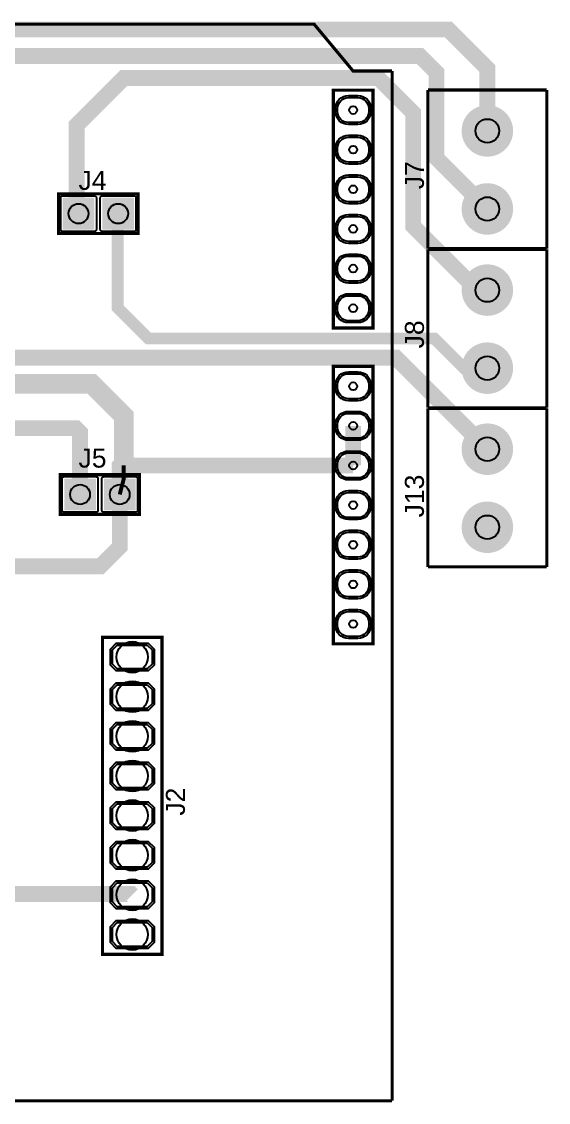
# Model space of a CAD drawing. Header units: centimetres. Extents: x -5.36 to 2.5, y 1.68 to 8.61.
# Drawn here: x -0.87 to 2.5, y 1.68 to 8.61 of the extents above; entities that cross this region are included whole.
import ezdxf

# ---------------------------------------------------------------- set-up
doc = ezdxf.new("R2010")
doc.units = ezdxf.units.CM
doc.layers.get('0').update_dxf_attribs({"linetype": 'CONTINUOUS'})

# ---------------------------------------------------------------- blocks, each defined once
blk = doc.blocks.new('EPAD')
at = {"const_width": 0.5}
blk.add_lwpolyline([(-0.25, 0, 1), (0.25, 0, 1)], format="xyb", close=True, dxfattribs=at)
blk = doc.blocks.new('RPAD')
blk.add_trace([(-0.5, -0.5), (-0.5, 0.5), (0.5, -0.5), (0.5, 0.5)])

msp = doc.modelspace()

# ---------------------------------------------------------------- linework, layer by layer
for points, const_width in [([(1.5, 8.294), (1.25, 8.294), (1, 8.594), (-2.3, 8.594)], 0.02032), ([(1.5, 8.294), (1.25, 8.294), (1, 8.594), (-2.3, 8.594)], 0.02032), ([(2.11, 7.91038), (2.11, 8.31), (1.86, 8.56), (-1.230449, 8.56), (-1.77738, 8.013069), (-1.77738, 7.38738), (-1.77, 7.38)], 0.1016), ([(2.11, 7.41), (1.784243, 7.735757), (1.784243, 8.284878), (1.679121, 8.39), (-1.053659, 8.39), (-1.53369, 7.909969), (-1.53369, 7.39769), (-1.516, 7.38)], 0.1016), ([(2.11, 6.89), (2.045025, 6.89), (1.63428, 7.300745), (1.63428, 8.02572), (1.41, 8.25), (-0.2189, 8.25), (-0.521439, 7.947461), (-0.521439, 7.391439), (-0.51, 7.38)], 0.1016), ([(1.5, 1.694), (1.5, 8.294)], 0.02032), ([(1.5, 1.694), (1.5, 8.294)], 0.02032), ([(1.123, 6.647), (1.377, 6.647), (1.377, 8.171), (1.123, 8.171), (1.123, 6.647)], 0.02032), ([(1.123, 6.647), (1.377, 6.647), (1.377, 8.171), (1.123, 8.171), (1.123, 6.647)], 0.02032), ([(1.729, 8.172), (2.491, 8.172)], 0.02032), ([(1.729, 7.156), (1.729, 8.172)], 0.02032), ([(1.729, 8.172), (2.491, 8.172)], 0.02032), ([(1.729, 7.156), (1.729, 8.172)], 0.02032), ([(2.491, 7.156), (2.491, 8.172)], 0.02032), ([(2.491, 7.156), (2.491, 8.172)], 0.02032), ([(-0.637, 7.253), (-0.129, 7.253), (-0.129, 7.507), (-0.637, 7.507), (-0.637, 7.253)], 0.02032), ([(-0.637, 7.253), (-0.129, 7.253), (-0.129, 7.507), (-0.637, 7.507), (-0.637, 7.253)], 0.02032), ([(2.11, 5.87038), (1.52384, 6.45654), (-1.416539, 6.45654), (-2.334771, 7.374772), (-2.441572, 7.374772), (-2.48, 7.4132)], 0.1016), ([(2.11, 6.38962), (1.960379, 6.38962), (1.769999, 6.58), (-0.063128, 6.58), (-0.259003, 6.775875), (-0.259003, 7.376997), (-0.256, 7.38)], 0.0762), ([(2.491, 7.156), (1.729, 7.156)], 0.02032), ([(2.491, 7.156), (1.729, 7.156)], 0.02032), ([(1.729, 7.15162), (2.491, 7.15162)], 0.02032), ([(1.729, 6.13562), (1.729, 7.15162)], 0.02032), ([(1.729, 7.15162), (2.491, 7.15162)], 0.02032), ([(1.729, 6.13562), (1.729, 7.15162)], 0.02032), ([(2.491, 6.13562), (2.491, 7.15162)], 0.02032), ([(2.491, 6.13562), (2.491, 7.15162)], 0.02032), ([(-2.48, 7.0068), (-1.762666, 6.289466), (-0.692634, 6.289466), (-0.42606, 6.289466), (-0.219842, 6.083248), (-0.219842, 5.766)], 0.127), ([(1.123, 4.623), (1.377, 4.623), (1.377, 6.401), (1.123, 6.401), (1.123, 4.623)], 0.02032), ([(1.123, 4.623), (1.377, 4.623), (1.377, 6.401), (1.123, 6.401), (1.123, 4.623)], 0.02032), ([(2.491, 6.13562), (1.729, 6.13562)], 0.02032), ([(2.491, 6.13562), (1.729, 6.13562)], 0.02032), ([(1.729, 6.132), (2.491, 6.132)], 0.02032), ([(1.729, 5.116), (1.729, 6.132)], 0.02032), ([(1.729, 6.132), (2.491, 6.132)], 0.02032), ([(1.729, 5.116), (1.729, 6.132)], 0.02032), ([(2.491, 5.116), (2.491, 6.132)], 0.02032), ([(2.491, 5.116), (2.491, 6.132)], 0.02032), ([(-0.5, 5.58), (-0.5, 5.97811), (-0.526602, 6.004712), (-1.37, 6.004712)], 0.1016), ([(1.25, 6.02), (1.25, 5.766)], 0.1016), ([(-1.004096, 5.12), (-0.369263, 5.12), (-0.245737, 5.243526), (-0.245737, 5.579737), (-0.246, 5.58), (-0.246, 5.765737), (-0.245737, 5.766)], 0.1016), ([(-0.036016, 5.766), (-0.219842, 5.766), (-0.245737, 5.766)], 0.1016), ([(-0.219842, 5.766), (-0.219842, 5.6816), (-0.246, 5.58)], 0.0254), ([(0.13, 5.766), (-0.036016, 5.766)], 0.1016), ([(1.25, 5.766), (0.13, 5.766)], 0.1016), ([(-0.627, 5.453), (-0.119, 5.453), (-0.119, 5.707), (-0.627, 5.707), (-0.627, 5.453)], 0.02032), ([(-0.627, 5.453), (-0.119, 5.453), (-0.119, 5.707), (-0.627, 5.707), (-0.627, 5.453)], 0.02032), ([(2.491, 5.116), (1.729, 5.116)], 0.02032), ([(2.491, 5.116), (1.729, 5.116)], 0.02032), ([(-0.3565, 2.633), (0.0245, 2.633), (0.0245, 4.665), (-0.3565, 4.665), (-0.3565, 2.633)], 0.02032), ([(-0.3565, 2.633), (0.0245, 2.633), (0.0245, 4.665), (-0.3565, 4.665), (-0.3565, 2.633)], 0.02032), ([(-1.004096, 3.02), (-0.172, 3.02), (-0.166, 3.014)], 0.1016), ([(1.5, 1.694), (-3.86, 1.694)], 0.02032), ([(1.5, 1.694), (-3.86, 1.694)], 0.02032)]:
    msp.add_lwpolyline(points, dxfattribs=dict(const_width=const_width))
for points in [[(1.1373, 8.034), (1.1373, 8.054), (1.138946, 8.070909), (1.14368, 8.086547), (1.151201, 8.100609), (1.161206, 8.112794), (1.173391, 8.122799), (1.187453, 8.13032), (1.203091, 8.135054), (1.22, 8.1367), (1.28, 8.1367), (1.296909, 8.135054), (1.312547, 8.13032), (1.326609, 8.122799), (1.338794, 8.112794), (1.348799, 8.100609), (1.35632, 8.086547), (1.361054, 8.070909), (1.3627, 8.054), (1.3627, 8.034), (1.361054, 8.017091), (1.35632, 8.001453), (1.348799, 7.987391), (1.338794, 7.975206), (1.326609, 7.965201), (1.312547, 7.95768), (1.296909, 7.952946), (1.28, 7.9513), (1.22, 7.9513), (1.203091, 7.952946), (1.187453, 7.95768), (1.173391, 7.965201), (1.161206, 7.975206), (1.151201, 7.987391), (1.14368, 8.001453), (1.138946, 8.017091), (1.1373, 8.034)], [(1.15, 8.034), (1.15, 8.054), (1.151393, 8.068313), (1.1554, 8.081549), (1.161766, 8.093452), (1.170234, 8.103766), (1.180548, 8.112234), (1.192451, 8.1186), (1.205687, 8.122607), (1.22, 8.124), (1.28, 8.124), (1.294313, 8.122607), (1.307549, 8.1186), (1.319452, 8.112234), (1.329766, 8.103766), (1.338234, 8.093452), (1.3446, 8.081549), (1.348607, 8.068313), (1.35, 8.054), (1.35, 8.034), (1.348607, 8.019687), (1.3446, 8.006451), (1.338234, 7.994548), (1.329766, 7.984234), (1.319452, 7.975766), (1.307549, 7.9694), (1.294313, 7.965393), (1.28, 7.964), (1.22, 7.964), (1.205687, 7.965393), (1.192451, 7.9694), (1.180548, 7.975766), (1.170234, 7.984234), (1.161766, 7.994548), (1.1554, 8.006451), (1.151393, 8.019687), (1.15, 8.034)], [(1.1373, 7.78), (1.1373, 7.8), (1.138946, 7.816909), (1.14368, 7.832547), (1.151201, 7.846609), (1.161206, 7.858794), (1.173391, 7.868799), (1.187453, 7.87632), (1.203091, 7.881054), (1.22, 7.8827), (1.28, 7.8827), (1.296909, 7.881054), (1.312547, 7.87632), (1.326609, 7.868799), (1.338794, 7.858794), (1.348799, 7.846609), (1.35632, 7.832547), (1.361054, 7.816909), (1.3627, 7.8), (1.3627, 7.78), (1.361054, 7.763091), (1.35632, 7.747453), (1.348799, 7.733391), (1.338794, 7.721206), (1.326609, 7.711201), (1.312547, 7.70368), (1.296909, 7.698946), (1.28, 7.6973), (1.22, 7.6973), (1.203091, 7.698946), (1.187453, 7.70368), (1.173391, 7.711201), (1.161206, 7.721206), (1.151201, 7.733391), (1.14368, 7.747453), (1.138946, 7.763091), (1.1373, 7.78)], [(1.15, 7.78), (1.15, 7.8), (1.151393, 7.814313), (1.1554, 7.827549), (1.161766, 7.839452), (1.170234, 7.849766), (1.180548, 7.858234), (1.192451, 7.8646), (1.205687, 7.868607), (1.22, 7.87), (1.28, 7.87), (1.294313, 7.868607), (1.307549, 7.8646), (1.319452, 7.858234), (1.329766, 7.849766), (1.338234, 7.839452), (1.3446, 7.827549), (1.348607, 7.814313), (1.35, 7.8), (1.35, 7.78), (1.348607, 7.765687), (1.3446, 7.752451), (1.338234, 7.740548), (1.329766, 7.730234), (1.319452, 7.721766), (1.307549, 7.7154), (1.294313, 7.711393), (1.28, 7.71), (1.22, 7.71), (1.205687, 7.711393), (1.192451, 7.7154), (1.180548, 7.721766), (1.170234, 7.730234), (1.161766, 7.740548), (1.1554, 7.752451), (1.151393, 7.765687), (1.15, 7.78)], [(1.1373, 7.526), (1.1373, 7.546), (1.138946, 7.562909), (1.14368, 7.578547), (1.151201, 7.592609), (1.161206, 7.604794), (1.173391, 7.614799), (1.187453, 7.62232), (1.203091, 7.627054), (1.22, 7.6287), (1.28, 7.6287), (1.296909, 7.627054), (1.312547, 7.62232), (1.326609, 7.614799), (1.338794, 7.604794), (1.348799, 7.592609), (1.35632, 7.578547), (1.361054, 7.562909), (1.3627, 7.546), (1.3627, 7.526), (1.361054, 7.509091), (1.35632, 7.493453), (1.348799, 7.479391), (1.338794, 7.467206), (1.326609, 7.457201), (1.312547, 7.44968), (1.296909, 7.444946), (1.28, 7.4433), (1.22, 7.4433), (1.203091, 7.444946), (1.187453, 7.44968), (1.173391, 7.457201), (1.161206, 7.467206), (1.151201, 7.479391), (1.14368, 7.493453), (1.138946, 7.509091), (1.1373, 7.526)], [(1.15, 7.526), (1.15, 7.546), (1.151393, 7.560313), (1.1554, 7.573549), (1.161766, 7.585452), (1.170234, 7.595766), (1.180548, 7.604234), (1.192451, 7.6106), (1.205687, 7.614607), (1.22, 7.616), (1.28, 7.616), (1.294313, 7.614607), (1.307549, 7.6106), (1.319452, 7.604234), (1.329766, 7.595766), (1.338234, 7.585452), (1.3446, 7.573549), (1.348607, 7.560313), (1.35, 7.546), (1.35, 7.526), (1.348607, 7.511687), (1.3446, 7.498451), (1.338234, 7.486548), (1.329766, 7.476234), (1.319452, 7.467766), (1.307549, 7.4614), (1.294313, 7.457393), (1.28, 7.456), (1.22, 7.456), (1.205687, 7.457393), (1.192451, 7.4614), (1.180548, 7.467766), (1.170234, 7.476234), (1.161766, 7.486548), (1.1554, 7.498451), (1.151393, 7.511687), (1.15, 7.526)], [(-0.6116, 7.4943), (-0.4084, 7.4943), (-0.405803, 7.494047), (-0.403402, 7.49332), (-0.401242, 7.492165), (-0.399371, 7.490629), (-0.397835, 7.488757), (-0.39668, 7.486598), (-0.395953, 7.484197), (-0.3957, 7.4816), (-0.3957, 7.2784), (-0.395953, 7.275803), (-0.39668, 7.273402), (-0.397835, 7.271243), (-0.399371, 7.269371), (-0.401242, 7.267835), (-0.403402, 7.26668), (-0.405803, 7.265953), (-0.4084, 7.2657), (-0.6116, 7.2657), (-0.614197, 7.265953), (-0.616598, 7.26668), (-0.618758, 7.267835), (-0.620629, 7.269371), (-0.622165, 7.271243), (-0.62332, 7.273402), (-0.624047, 7.275803), (-0.6243, 7.2784), (-0.6243, 7.4816), (-0.624047, 7.484197), (-0.62332, 7.486598), (-0.622165, 7.488757), (-0.620629, 7.490629), (-0.618758, 7.492165), (-0.616598, 7.49332), (-0.614197, 7.494047), (-0.6116, 7.4943)], [(-0.3576, 7.4943), (-0.1544, 7.4943), (-0.151803, 7.494047), (-0.149402, 7.49332), (-0.147242, 7.492165), (-0.145371, 7.490629), (-0.143835, 7.488757), (-0.14268, 7.486598), (-0.141953, 7.484197), (-0.1417, 7.4816), (-0.1417, 7.2784), (-0.141953, 7.275803), (-0.14268, 7.273402), (-0.143835, 7.271243), (-0.145371, 7.269371), (-0.147242, 7.267835), (-0.149402, 7.26668), (-0.151803, 7.265953), (-0.1544, 7.2657), (-0.3576, 7.2657), (-0.360197, 7.265953), (-0.362598, 7.26668), (-0.364758, 7.267835), (-0.366629, 7.269371), (-0.368165, 7.271243), (-0.36932, 7.273402), (-0.370047, 7.275803), (-0.3703, 7.2784), (-0.3703, 7.4816), (-0.370047, 7.484197), (-0.36932, 7.486598), (-0.368165, 7.488757), (-0.366629, 7.490629), (-0.364758, 7.492165), (-0.362598, 7.49332), (-0.360197, 7.494047), (-0.3576, 7.4943)], [(1.1373, 7.272), (1.1373, 7.292), (1.138946, 7.308909), (1.14368, 7.324547), (1.151201, 7.338609), (1.161206, 7.350794), (1.173391, 7.360799), (1.187453, 7.36832), (1.203091, 7.373054), (1.22, 7.3747), (1.28, 7.3747), (1.296909, 7.373054), (1.312547, 7.36832), (1.326609, 7.360799), (1.338794, 7.350794), (1.348799, 7.338609), (1.35632, 7.324547), (1.361054, 7.308909), (1.3627, 7.292), (1.3627, 7.272), (1.361054, 7.255091), (1.35632, 7.239453), (1.348799, 7.225391), (1.338794, 7.213206), (1.326609, 7.203201), (1.312547, 7.19568), (1.296909, 7.190946), (1.28, 7.1893), (1.22, 7.1893), (1.203091, 7.190946), (1.187453, 7.19568), (1.173391, 7.203201), (1.161206, 7.213206), (1.151201, 7.225391), (1.14368, 7.239453), (1.138946, 7.255091), (1.1373, 7.272)], [(1.15, 7.272), (1.15, 7.292), (1.151393, 7.306313), (1.1554, 7.319549), (1.161766, 7.331452), (1.170234, 7.341766), (1.180548, 7.350234), (1.192451, 7.3566), (1.205687, 7.360607), (1.22, 7.362), (1.28, 7.362), (1.294313, 7.360607), (1.307549, 7.3566), (1.319452, 7.350234), (1.329766, 7.341766), (1.338234, 7.331452), (1.3446, 7.319549), (1.348607, 7.306313), (1.35, 7.292), (1.35, 7.272), (1.348607, 7.257687), (1.3446, 7.244451), (1.338234, 7.232548), (1.329766, 7.222234), (1.319452, 7.213766), (1.307549, 7.2074), (1.294313, 7.203393), (1.28, 7.202), (1.22, 7.202), (1.205687, 7.203393), (1.192451, 7.2074), (1.180548, 7.213766), (1.170234, 7.222234), (1.161766, 7.232548), (1.1554, 7.244451), (1.151393, 7.257687), (1.15, 7.272)], [(1.1373, 7.018), (1.1373, 7.038), (1.138946, 7.054909), (1.14368, 7.070547), (1.151201, 7.084609), (1.161206, 7.096794), (1.173391, 7.106799), (1.187453, 7.11432), (1.203091, 7.119054), (1.22, 7.1207), (1.28, 7.1207), (1.296909, 7.119054), (1.312547, 7.11432), (1.326609, 7.106799), (1.338794, 7.096794), (1.348799, 7.084609), (1.35632, 7.070547), (1.361054, 7.054909), (1.3627, 7.038), (1.3627, 7.018), (1.361054, 7.001091), (1.35632, 6.985453), (1.348799, 6.971391), (1.338794, 6.959206), (1.326609, 6.949201), (1.312547, 6.94168), (1.296909, 6.936946), (1.28, 6.9353), (1.22, 6.9353), (1.203091, 6.936946), (1.187453, 6.94168), (1.173391, 6.949201), (1.161206, 6.959206), (1.151201, 6.971391), (1.14368, 6.985453), (1.138946, 7.001091), (1.1373, 7.018)], [(1.15, 7.018), (1.15, 7.038), (1.151393, 7.052313), (1.1554, 7.065549), (1.161766, 7.077452), (1.170234, 7.087766), (1.180548, 7.096234), (1.192451, 7.1026), (1.205687, 7.106607), (1.22, 7.108), (1.28, 7.108), (1.294313, 7.106607), (1.307549, 7.1026), (1.319452, 7.096234), (1.329766, 7.087766), (1.338234, 7.077452), (1.3446, 7.065549), (1.348607, 7.052313), (1.35, 7.038), (1.35, 7.018), (1.348607, 7.003687), (1.3446, 6.990451), (1.338234, 6.978548), (1.329766, 6.968234), (1.319452, 6.959766), (1.307549, 6.9534), (1.294313, 6.949393), (1.28, 6.948), (1.22, 6.948), (1.205687, 6.949393), (1.192451, 6.9534), (1.180548, 6.959766), (1.170234, 6.968234), (1.161766, 6.978548), (1.1554, 6.990451), (1.151393, 7.003687), (1.15, 7.018)], [(1.1373, 6.764), (1.1373, 6.784), (1.138946, 6.800909), (1.14368, 6.816547), (1.151201, 6.830609), (1.161206, 6.842794), (1.173391, 6.852799), (1.187453, 6.86032), (1.203091, 6.865054), (1.22, 6.8667), (1.28, 6.8667), (1.296909, 6.865054), (1.312547, 6.86032), (1.326609, 6.852799), (1.338794, 6.842794), (1.348799, 6.830609), (1.35632, 6.816547), (1.361054, 6.800909), (1.3627, 6.784), (1.3627, 6.764), (1.361054, 6.747091), (1.35632, 6.731453), (1.348799, 6.717391), (1.338794, 6.705206), (1.326609, 6.695201), (1.312547, 6.68768), (1.296909, 6.682946), (1.28, 6.6813), (1.22, 6.6813), (1.203091, 6.682946), (1.187453, 6.68768), (1.173391, 6.695201), (1.161206, 6.705206), (1.151201, 6.717391), (1.14368, 6.731453), (1.138946, 6.747091), (1.1373, 6.764)], [(1.15, 6.764), (1.15, 6.784), (1.151393, 6.798313), (1.1554, 6.811549), (1.161766, 6.823452), (1.170234, 6.833766), (1.180548, 6.842234), (1.192451, 6.8486), (1.205687, 6.852607), (1.22, 6.854), (1.28, 6.854), (1.294313, 6.852607), (1.307549, 6.8486), (1.319452, 6.842234), (1.329766, 6.833766), (1.338234, 6.823452), (1.3446, 6.811549), (1.348607, 6.798313), (1.35, 6.784), (1.35, 6.764), (1.348607, 6.749687), (1.3446, 6.736451), (1.338234, 6.724548), (1.329766, 6.714234), (1.319452, 6.705766), (1.307549, 6.6994), (1.294313, 6.695393), (1.28, 6.694), (1.22, 6.694), (1.205687, 6.695393), (1.192451, 6.6994), (1.180548, 6.705766), (1.170234, 6.714234), (1.161766, 6.724548), (1.1554, 6.736451), (1.151393, 6.749687), (1.15, 6.764)], [(1.1373, 6.264), (1.1373, 6.284), (1.138946, 6.300909), (1.14368, 6.316547), (1.151201, 6.330609), (1.161206, 6.342794), (1.173391, 6.352799), (1.187453, 6.36032), (1.203091, 6.365054), (1.22, 6.3667), (1.28, 6.3667), (1.296909, 6.365054), (1.312547, 6.36032), (1.326609, 6.352799), (1.338794, 6.342794), (1.348799, 6.330609), (1.35632, 6.316547), (1.361054, 6.300909), (1.3627, 6.284), (1.3627, 6.264), (1.361054, 6.247091), (1.35632, 6.231453), (1.348799, 6.217391), (1.338794, 6.205206), (1.326609, 6.195201), (1.312547, 6.18768), (1.296909, 6.182946), (1.28, 6.1813), (1.22, 6.1813), (1.203091, 6.182946), (1.187453, 6.18768), (1.173391, 6.195201), (1.161206, 6.205206), (1.151201, 6.217391), (1.14368, 6.231453), (1.138946, 6.247091), (1.1373, 6.264)], [(1.15, 6.264), (1.15, 6.284), (1.151393, 6.298313), (1.1554, 6.311549), (1.161766, 6.323452), (1.170234, 6.333766), (1.180548, 6.342234), (1.192451, 6.3486), (1.205687, 6.352607), (1.22, 6.354), (1.28, 6.354), (1.294313, 6.352607), (1.307549, 6.3486), (1.319452, 6.342234), (1.329766, 6.333766), (1.338234, 6.323452), (1.3446, 6.311549), (1.348607, 6.298313), (1.35, 6.284), (1.35, 6.264), (1.348607, 6.249687), (1.3446, 6.236451), (1.338234, 6.224548), (1.329766, 6.214234), (1.319452, 6.205766), (1.307549, 6.1994), (1.294313, 6.195393), (1.28, 6.194), (1.22, 6.194), (1.205687, 6.195393), (1.192451, 6.1994), (1.180548, 6.205766), (1.170234, 6.214234), (1.161766, 6.224548), (1.1554, 6.236451), (1.151393, 6.249687), (1.15, 6.264)], [(1.1373, 6.01), (1.1373, 6.03), (1.138946, 6.046909), (1.14368, 6.062547), (1.151201, 6.076609), (1.161206, 6.088794), (1.173391, 6.098799), (1.187453, 6.10632), (1.203091, 6.111054), (1.22, 6.1127), (1.28, 6.1127), (1.296909, 6.111054), (1.312547, 6.10632), (1.326609, 6.098799), (1.338794, 6.088794), (1.348799, 6.076609), (1.35632, 6.062547), (1.361054, 6.046909), (1.3627, 6.03), (1.3627, 6.01), (1.361054, 5.993091), (1.35632, 5.977453), (1.348799, 5.963391), (1.338794, 5.951206), (1.326609, 5.941201), (1.312547, 5.93368), (1.296909, 5.928946), (1.28, 5.9273), (1.22, 5.9273), (1.203091, 5.928946), (1.187453, 5.93368), (1.173391, 5.941201), (1.161206, 5.951206), (1.151201, 5.963391), (1.14368, 5.977453), (1.138946, 5.993091), (1.1373, 6.01)], [(1.15, 6.01), (1.15, 6.03), (1.151393, 6.044313), (1.1554, 6.057549), (1.161766, 6.069452), (1.170234, 6.079766), (1.180548, 6.088234), (1.192451, 6.0946), (1.205687, 6.098607), (1.22, 6.1), (1.28, 6.1), (1.294313, 6.098607), (1.307549, 6.0946), (1.319452, 6.088234), (1.329766, 6.079766), (1.338234, 6.069452), (1.3446, 6.057549), (1.348607, 6.044313), (1.35, 6.03), (1.35, 6.01), (1.348607, 5.995687), (1.3446, 5.982451), (1.338234, 5.970548), (1.329766, 5.960234), (1.319452, 5.951766), (1.307549, 5.9454), (1.294313, 5.941393), (1.28, 5.94), (1.22, 5.94), (1.205687, 5.941393), (1.192451, 5.9454), (1.180548, 5.951766), (1.170234, 5.960234), (1.161766, 5.970548), (1.1554, 5.982451), (1.151393, 5.995687), (1.15, 6.01)], [(1.1373, 5.756), (1.1373, 5.776), (1.138946, 5.792909), (1.14368, 5.808547), (1.151201, 5.822609), (1.161206, 5.834794), (1.173391, 5.844799), (1.187453, 5.85232), (1.203091, 5.857054), (1.22, 5.8587), (1.28, 5.8587), (1.296909, 5.857054), (1.312547, 5.85232), (1.326609, 5.844799), (1.338794, 5.834794), (1.348799, 5.822609), (1.35632, 5.808547), (1.361054, 5.792909), (1.3627, 5.776), (1.3627, 5.756), (1.361054, 5.739091), (1.35632, 5.723453), (1.348799, 5.709391), (1.338794, 5.697206), (1.326609, 5.687201), (1.312547, 5.67968), (1.296909, 5.674946), (1.28, 5.6733), (1.22, 5.6733), (1.203091, 5.674946), (1.187453, 5.67968), (1.173391, 5.687201), (1.161206, 5.697206), (1.151201, 5.709391), (1.14368, 5.723453), (1.138946, 5.739091), (1.1373, 5.756)], [(1.15, 5.756), (1.15, 5.776), (1.151393, 5.790313), (1.1554, 5.803549), (1.161766, 5.815452), (1.170234, 5.825766), (1.180548, 5.834234), (1.192451, 5.8406), (1.205687, 5.844607), (1.22, 5.846), (1.28, 5.846), (1.294313, 5.844607), (1.307549, 5.8406), (1.319452, 5.834234), (1.329766, 5.825766), (1.338234, 5.815452), (1.3446, 5.803549), (1.348607, 5.790313), (1.35, 5.776), (1.35, 5.756), (1.348607, 5.741687), (1.3446, 5.728451), (1.338234, 5.716548), (1.329766, 5.706234), (1.319452, 5.697766), (1.307549, 5.6914), (1.294313, 5.687393), (1.28, 5.686), (1.22, 5.686), (1.205687, 5.687393), (1.192451, 5.6914), (1.180548, 5.697766), (1.170234, 5.706234), (1.161766, 5.716548), (1.1554, 5.728451), (1.151393, 5.741687), (1.15, 5.756)], [(-0.6016, 5.6943), (-0.3984, 5.6943), (-0.395803, 5.694047), (-0.393402, 5.69332), (-0.391242, 5.692165), (-0.389371, 5.690629), (-0.387835, 5.688757), (-0.38668, 5.686598), (-0.385953, 5.684197), (-0.3857, 5.6816), (-0.3857, 5.4784), (-0.385953, 5.475803), (-0.38668, 5.473402), (-0.387835, 5.471243), (-0.389371, 5.469371), (-0.391242, 5.467835), (-0.393402, 5.46668), (-0.395803, 5.465953), (-0.3984, 5.4657), (-0.6016, 5.4657), (-0.604197, 5.465953), (-0.606598, 5.46668), (-0.608758, 5.467835), (-0.610629, 5.469371), (-0.612165, 5.471243), (-0.61332, 5.473402), (-0.614047, 5.475803), (-0.6143, 5.4784), (-0.6143, 5.6816), (-0.614047, 5.684197), (-0.61332, 5.686598), (-0.612165, 5.688757), (-0.610629, 5.690629), (-0.608758, 5.692165), (-0.606598, 5.69332), (-0.604197, 5.694047), (-0.6016, 5.6943)], [(-0.3476, 5.6943), (-0.1444, 5.6943), (-0.141803, 5.694047), (-0.139402, 5.69332), (-0.137242, 5.692165), (-0.135371, 5.690629), (-0.133835, 5.688757), (-0.13268, 5.686598), (-0.131953, 5.684197), (-0.1317, 5.6816), (-0.1317, 5.4784), (-0.131953, 5.475803), (-0.13268, 5.473402), (-0.133835, 5.471243), (-0.135371, 5.469371), (-0.137242, 5.467835), (-0.139402, 5.46668), (-0.141803, 5.465953), (-0.1444, 5.4657), (-0.3476, 5.4657), (-0.350197, 5.465953), (-0.352598, 5.46668), (-0.354758, 5.467835), (-0.356629, 5.469371), (-0.358165, 5.471243), (-0.35932, 5.473402), (-0.360047, 5.475803), (-0.3603, 5.4784), (-0.3603, 5.6816), (-0.360047, 5.684197), (-0.35932, 5.686598), (-0.358165, 5.688757), (-0.356629, 5.690629), (-0.354758, 5.692165), (-0.352598, 5.69332), (-0.350197, 5.694047), (-0.3476, 5.6943)], [(1.1373, 5.502), (1.1373, 5.522), (1.138946, 5.538909), (1.14368, 5.554547), (1.151201, 5.568609), (1.161206, 5.580794), (1.173391, 5.590799), (1.187453, 5.59832), (1.203091, 5.603054), (1.22, 5.6047), (1.28, 5.6047), (1.296909, 5.603054), (1.312547, 5.59832), (1.326609, 5.590799), (1.338794, 5.580794), (1.348799, 5.568609), (1.35632, 5.554547), (1.361054, 5.538909), (1.3627, 5.522), (1.3627, 5.502), (1.361054, 5.485091), (1.35632, 5.469453), (1.348799, 5.455391), (1.338794, 5.443206), (1.326609, 5.433201), (1.312547, 5.42568), (1.296909, 5.420946), (1.28, 5.4193), (1.22, 5.4193), (1.203091, 5.420946), (1.187453, 5.42568), (1.173391, 5.433201), (1.161206, 5.443206), (1.151201, 5.455391), (1.14368, 5.469453), (1.138946, 5.485091), (1.1373, 5.502)], [(1.15, 5.502), (1.15, 5.522), (1.151393, 5.536313), (1.1554, 5.549549), (1.161766, 5.561452), (1.170234, 5.571766), (1.180548, 5.580234), (1.192451, 5.5866), (1.205687, 5.590607), (1.22, 5.592), (1.28, 5.592), (1.294313, 5.590607), (1.307549, 5.5866), (1.319452, 5.580234), (1.329766, 5.571766), (1.338234, 5.561452), (1.3446, 5.549549), (1.348607, 5.536313), (1.35, 5.522), (1.35, 5.502), (1.348607, 5.487687), (1.3446, 5.474451), (1.338234, 5.462548), (1.329766, 5.452234), (1.319452, 5.443766), (1.307549, 5.4374), (1.294313, 5.433393), (1.28, 5.432), (1.22, 5.432), (1.205687, 5.433393), (1.192451, 5.4374), (1.180548, 5.443766), (1.170234, 5.452234), (1.161766, 5.462548), (1.1554, 5.474451), (1.151393, 5.487687), (1.15, 5.502)], [(1.1373, 5.248), (1.1373, 5.268), (1.138946, 5.284909), (1.14368, 5.300547), (1.151201, 5.314609), (1.161206, 5.326794), (1.173391, 5.336799), (1.187453, 5.34432), (1.203091, 5.349054), (1.22, 5.3507), (1.28, 5.3507), (1.296909, 5.349054), (1.312547, 5.34432), (1.326609, 5.336799), (1.338794, 5.326794), (1.348799, 5.314609), (1.35632, 5.300547), (1.361054, 5.284909), (1.3627, 5.268), (1.3627, 5.248), (1.361054, 5.231091), (1.35632, 5.215453), (1.348799, 5.201391), (1.338794, 5.189206), (1.326609, 5.179201), (1.312547, 5.17168), (1.296909, 5.166946), (1.28, 5.1653), (1.22, 5.1653), (1.203091, 5.166946), (1.187453, 5.17168), (1.173391, 5.179201), (1.161206, 5.189206), (1.151201, 5.201391), (1.14368, 5.215453), (1.138946, 5.231091), (1.1373, 5.248)], [(1.15, 5.248), (1.15, 5.268), (1.151393, 5.282313), (1.1554, 5.295549), (1.161766, 5.307452), (1.170234, 5.317766), (1.180548, 5.326234), (1.192451, 5.3326), (1.205687, 5.336607), (1.22, 5.338), (1.28, 5.338), (1.294313, 5.336607), (1.307549, 5.3326), (1.319452, 5.326234), (1.329766, 5.317766), (1.338234, 5.307452), (1.3446, 5.295549), (1.348607, 5.282313), (1.35, 5.268), (1.35, 5.248), (1.348607, 5.233687), (1.3446, 5.220451), (1.338234, 5.208548), (1.329766, 5.198234), (1.319452, 5.189766), (1.307549, 5.1834), (1.294313, 5.179393), (1.28, 5.178), (1.22, 5.178), (1.205687, 5.179393), (1.192451, 5.1834), (1.180548, 5.189766), (1.170234, 5.198234), (1.161766, 5.208548), (1.1554, 5.220451), (1.151393, 5.233687), (1.15, 5.248)], [(1.1373, 4.994), (1.1373, 5.014), (1.138946, 5.030909), (1.14368, 5.046547), (1.151201, 5.060609), (1.161206, 5.072794), (1.173391, 5.082799), (1.187453, 5.09032), (1.203091, 5.095054), (1.22, 5.0967), (1.28, 5.0967), (1.296909, 5.095054), (1.312547, 5.09032), (1.326609, 5.082799), (1.338794, 5.072794), (1.348799, 5.060609), (1.35632, 5.046547), (1.361054, 5.030909), (1.3627, 5.014), (1.3627, 4.994), (1.361054, 4.977091), (1.35632, 4.961453), (1.348799, 4.947391), (1.338794, 4.935206), (1.326609, 4.925201), (1.312547, 4.91768), (1.296909, 4.912946), (1.28, 4.9113), (1.22, 4.9113), (1.203091, 4.912946), (1.187453, 4.91768), (1.173391, 4.925201), (1.161206, 4.935206), (1.151201, 4.947391), (1.14368, 4.961453), (1.138946, 4.977091), (1.1373, 4.994)], [(1.15, 4.994), (1.15, 5.014), (1.151393, 5.028313), (1.1554, 5.041549), (1.161766, 5.053452), (1.170234, 5.063766), (1.180548, 5.072234), (1.192451, 5.0786), (1.205687, 5.082607), (1.22, 5.084), (1.28, 5.084), (1.294313, 5.082607), (1.307549, 5.0786), (1.319452, 5.072234), (1.329766, 5.063766), (1.338234, 5.053452), (1.3446, 5.041549), (1.348607, 5.028313), (1.35, 5.014), (1.35, 4.994), (1.348607, 4.979687), (1.3446, 4.966451), (1.338234, 4.954548), (1.329766, 4.944234), (1.319452, 4.935766), (1.307549, 4.9294), (1.294313, 4.925393), (1.28, 4.924), (1.22, 4.924), (1.205687, 4.925393), (1.192451, 4.9294), (1.180548, 4.935766), (1.170234, 4.944234), (1.161766, 4.954548), (1.1554, 4.966451), (1.151393, 4.979687), (1.15, 4.994)], [(1.1373, 4.74), (1.1373, 4.76), (1.138946, 4.776909), (1.14368, 4.792547), (1.151201, 4.806609), (1.161206, 4.818794), (1.173391, 4.828799), (1.187453, 4.83632), (1.203091, 4.841054), (1.22, 4.8427), (1.28, 4.8427), (1.296909, 4.841054), (1.312547, 4.83632), (1.326609, 4.828799), (1.338794, 4.818794), (1.348799, 4.806609), (1.35632, 4.792547), (1.361054, 4.776909), (1.3627, 4.76), (1.3627, 4.74), (1.361054, 4.723091), (1.35632, 4.707453), (1.348799, 4.693391), (1.338794, 4.681206), (1.326609, 4.671201), (1.312547, 4.66368), (1.296909, 4.658946), (1.28, 4.6573), (1.22, 4.6573), (1.203091, 4.658946), (1.187453, 4.66368), (1.173391, 4.671201), (1.161206, 4.681206), (1.151201, 4.693391), (1.14368, 4.707453), (1.138946, 4.723091), (1.1373, 4.74)], [(1.15, 4.74), (1.15, 4.76), (1.151393, 4.774313), (1.1554, 4.787549), (1.161766, 4.799452), (1.170234, 4.809766), (1.180548, 4.818234), (1.192451, 4.8246), (1.205687, 4.828607), (1.22, 4.83), (1.28, 4.83), (1.294313, 4.828607), (1.307549, 4.8246), (1.319452, 4.818234), (1.329766, 4.809766), (1.338234, 4.799452), (1.3446, 4.787549), (1.348607, 4.774313), (1.35, 4.76), (1.35, 4.74), (1.348607, 4.725687), (1.3446, 4.712451), (1.338234, 4.700548), (1.329766, 4.690234), (1.319452, 4.681766), (1.307549, 4.6754), (1.294313, 4.671393), (1.28, 4.67), (1.22, 4.67), (1.205687, 4.671393), (1.192451, 4.6754), (1.180548, 4.681766), (1.170234, 4.690234), (1.161766, 4.700548), (1.1554, 4.712451), (1.151393, 4.725687), (1.15, 4.74)], [(-0.0263, 4.58898), (-0.0263, 4.48702), (-0.06422, 4.4491), (-0.26778, 4.4491), (-0.3057, 4.48702), (-0.3057, 4.58898), (-0.26778, 4.6269), (-0.06422, 4.6269), (-0.0263, 4.58898)], [(-0.06948, 4.6142), (-0.039, 4.58372), (-0.039, 4.49228), (-0.06948, 4.4618), (-0.26252, 4.4618), (-0.293, 4.49228), (-0.293, 4.58372), (-0.26252, 4.6142), (-0.06948, 4.6142)], [(-0.0263, 4.33498), (-0.0263, 4.23302), (-0.06422, 4.1951), (-0.26778, 4.1951), (-0.3057, 4.23302), (-0.3057, 4.33498), (-0.26778, 4.3729), (-0.06422, 4.3729), (-0.0263, 4.33498)], [(-0.06948, 4.3602), (-0.039, 4.32972), (-0.039, 4.23828), (-0.06948, 4.2078), (-0.26252, 4.2078), (-0.293, 4.23828), (-0.293, 4.32972), (-0.26252, 4.3602), (-0.06948, 4.3602)], [(-0.0263, 4.08098), (-0.0263, 3.97902), (-0.06422, 3.9411), (-0.26778, 3.9411), (-0.3057, 3.97902), (-0.3057, 4.08098), (-0.26778, 4.1189), (-0.06422, 4.1189), (-0.0263, 4.08098)], [(-0.06948, 4.1062), (-0.039, 4.07572), (-0.039, 3.98428), (-0.06948, 3.9538), (-0.26252, 3.9538), (-0.293, 3.98428), (-0.293, 4.07572), (-0.26252, 4.1062), (-0.06948, 4.1062)], [(-0.0263, 3.82698), (-0.0263, 3.72502), (-0.06422, 3.6871), (-0.26778, 3.6871), (-0.3057, 3.72502), (-0.3057, 3.82698), (-0.26778, 3.8649), (-0.06422, 3.8649), (-0.0263, 3.82698)], [(-0.06948, 3.8522), (-0.039, 3.82172), (-0.039, 3.73028), (-0.06948, 3.6998), (-0.26252, 3.6998), (-0.293, 3.73028), (-0.293, 3.82172), (-0.26252, 3.8522), (-0.06948, 3.8522)], [(-0.0263, 3.57298), (-0.0263, 3.47102), (-0.06422, 3.4331), (-0.26778, 3.4331), (-0.3057, 3.47102), (-0.3057, 3.57298), (-0.26778, 3.6109), (-0.06422, 3.6109), (-0.0263, 3.57298)], [(-0.06948, 3.5982), (-0.039, 3.56772), (-0.039, 3.47628), (-0.06948, 3.4458), (-0.26252, 3.4458), (-0.293, 3.47628), (-0.293, 3.56772), (-0.26252, 3.5982), (-0.06948, 3.5982)], [(-0.0263, 3.31898), (-0.0263, 3.21702), (-0.06422, 3.1791), (-0.26778, 3.1791), (-0.3057, 3.21702), (-0.3057, 3.31898), (-0.26778, 3.3569), (-0.06422, 3.3569), (-0.0263, 3.31898)], [(-0.06948, 3.3442), (-0.039, 3.31372), (-0.039, 3.22228), (-0.06948, 3.1918), (-0.26252, 3.1918), (-0.293, 3.22228), (-0.293, 3.31372), (-0.26252, 3.3442), (-0.06948, 3.3442)], [(-0.0263, 3.06498), (-0.0263, 2.96302), (-0.06422, 2.9251), (-0.26778, 2.9251), (-0.3057, 2.96302), (-0.3057, 3.06498), (-0.26778, 3.1029), (-0.06422, 3.1029), (-0.0263, 3.06498)], [(-0.06948, 3.0902), (-0.039, 3.05972), (-0.039, 2.96828), (-0.06948, 2.9378), (-0.26252, 2.9378), (-0.293, 2.96828), (-0.293, 3.05972), (-0.26252, 3.0902), (-0.06948, 3.0902)], [(-0.0263, 2.81098), (-0.0263, 2.70902), (-0.06422, 2.6711), (-0.26778, 2.6711), (-0.3057, 2.70902), (-0.3057, 2.81098), (-0.26778, 2.8489), (-0.06422, 2.8489), (-0.0263, 2.81098)], [(-0.06948, 2.8362), (-0.039, 2.80572), (-0.039, 2.71428), (-0.06948, 2.6838), (-0.26252, 2.6838), (-0.293, 2.71428), (-0.293, 2.80572), (-0.26252, 2.8362), (-0.06948, 2.8362)]]:
    msp.add_lwpolyline(points, close=True)
for centre, radius in [((1.25, 8.044), 0.0254), ((2.11, 7.91038), 0.0762), ((1.25, 7.79), 0.0254), ((1.25, 7.536), 0.0254), ((2.11, 7.41), 0.0762), ((-0.51, 7.38), 0.0635), ((-0.256, 7.38), 0.0635), ((1.25, 7.282), 0.0254), ((1.25, 7.028), 0.0254), ((2.11, 6.89), 0.0762), ((1.25, 6.774), 0.0254), ((2.11, 6.38962), 0.0762), ((1.25, 6.274), 0.0254), ((1.25, 6.02), 0.0254), ((2.11, 5.87038), 0.0762), ((1.25, 5.766), 0.0254), ((-0.5, 5.58), 0.0635), ((-0.246, 5.58), 0.0635), ((1.25, 5.512), 0.0254), ((2.11, 5.37), 0.0762), ((1.25, 5.258), 0.0254), ((1.25, 5.004), 0.0254), ((1.25, 4.75), 0.0254), ((-0.166, 4.538), 0.1), ((-0.166, 4.284), 0.1), ((-0.166, 4.03), 0.1), ((-0.166, 3.776), 0.1), ((-0.166, 3.522), 0.1), ((-0.166, 3.268), 0.1), ((-0.166, 3.014), 0.1), ((-0.166, 2.76), 0.1)]:
    msp.add_circle(centre, radius)

# ---------------------------------------------------------------- block references
for name, p, xscale, yscale in [('EPAD', (2.11, 7.91038), 0.3302, 0.3302), ('EPAD', (2.11, 7.91038), 0.3048, 0.3048), ('EPAD', (2.11, 7.41), 0.3302, 0.3302), ('EPAD', (2.11, 7.41), 0.3048, 0.3048), ('RPAD', (-0.51, 7.38), 0.2032, 0.2032), ('RPAD', (-0.256, 7.38), 0.2032, 0.2032), ('EPAD', (2.11, 6.89), 0.3302, 0.3302), ('EPAD', (2.11, 6.89), 0.3048, 0.3048), ('EPAD', (2.11, 6.38962), 0.3302, 0.3302), ('EPAD', (2.11, 6.38962), 0.3048, 0.3048), ('EPAD', (2.11, 5.87038), 0.3302, 0.3302), ('EPAD', (2.11, 5.87038), 0.3048, 0.3048), ('RPAD', (-0.5, 5.58), 0.2032, 0.2032), ('RPAD', (-0.246, 5.58), 0.2032, 0.2032), ('EPAD', (2.11, 5.37), 0.3302, 0.3302), ('EPAD', (2.11, 5.37), 0.3048, 0.3048)]:
    msp.add_blockref(name, p, dxfattribs=dict(xscale=xscale, yscale=yscale))

# ---------------------------------------------------------------- texts
at = {"width": 1.041667}
for s, p in [('J7', (1.7036, 7.537)), ('J7', (1.7036, 7.537)), ('J8', (1.7036, 6.51662)), ('J8', (1.7036, 6.51662)), ('J13', (1.7036, 5.4335)), ('J13', (1.7036, 5.4335)), ('J2', (0.17182, 3.522)), ('J2', (0.17182, 3.522))]:
    msp.add_text(s, height=0.12192, rotation=90, dxfattribs=at).set_placement(p)
for s, p in [('J4', (-0.51, 7.5324)), ('J4', (-0.51, 7.5324)), ('J5', (-0.51, 5.7524)), ('J5', (-0.51, 5.7524))]:
    msp.add_text(s, height=0.12192, dxfattribs=at).set_placement(p)

doc.saveas('drawing.dxf')
